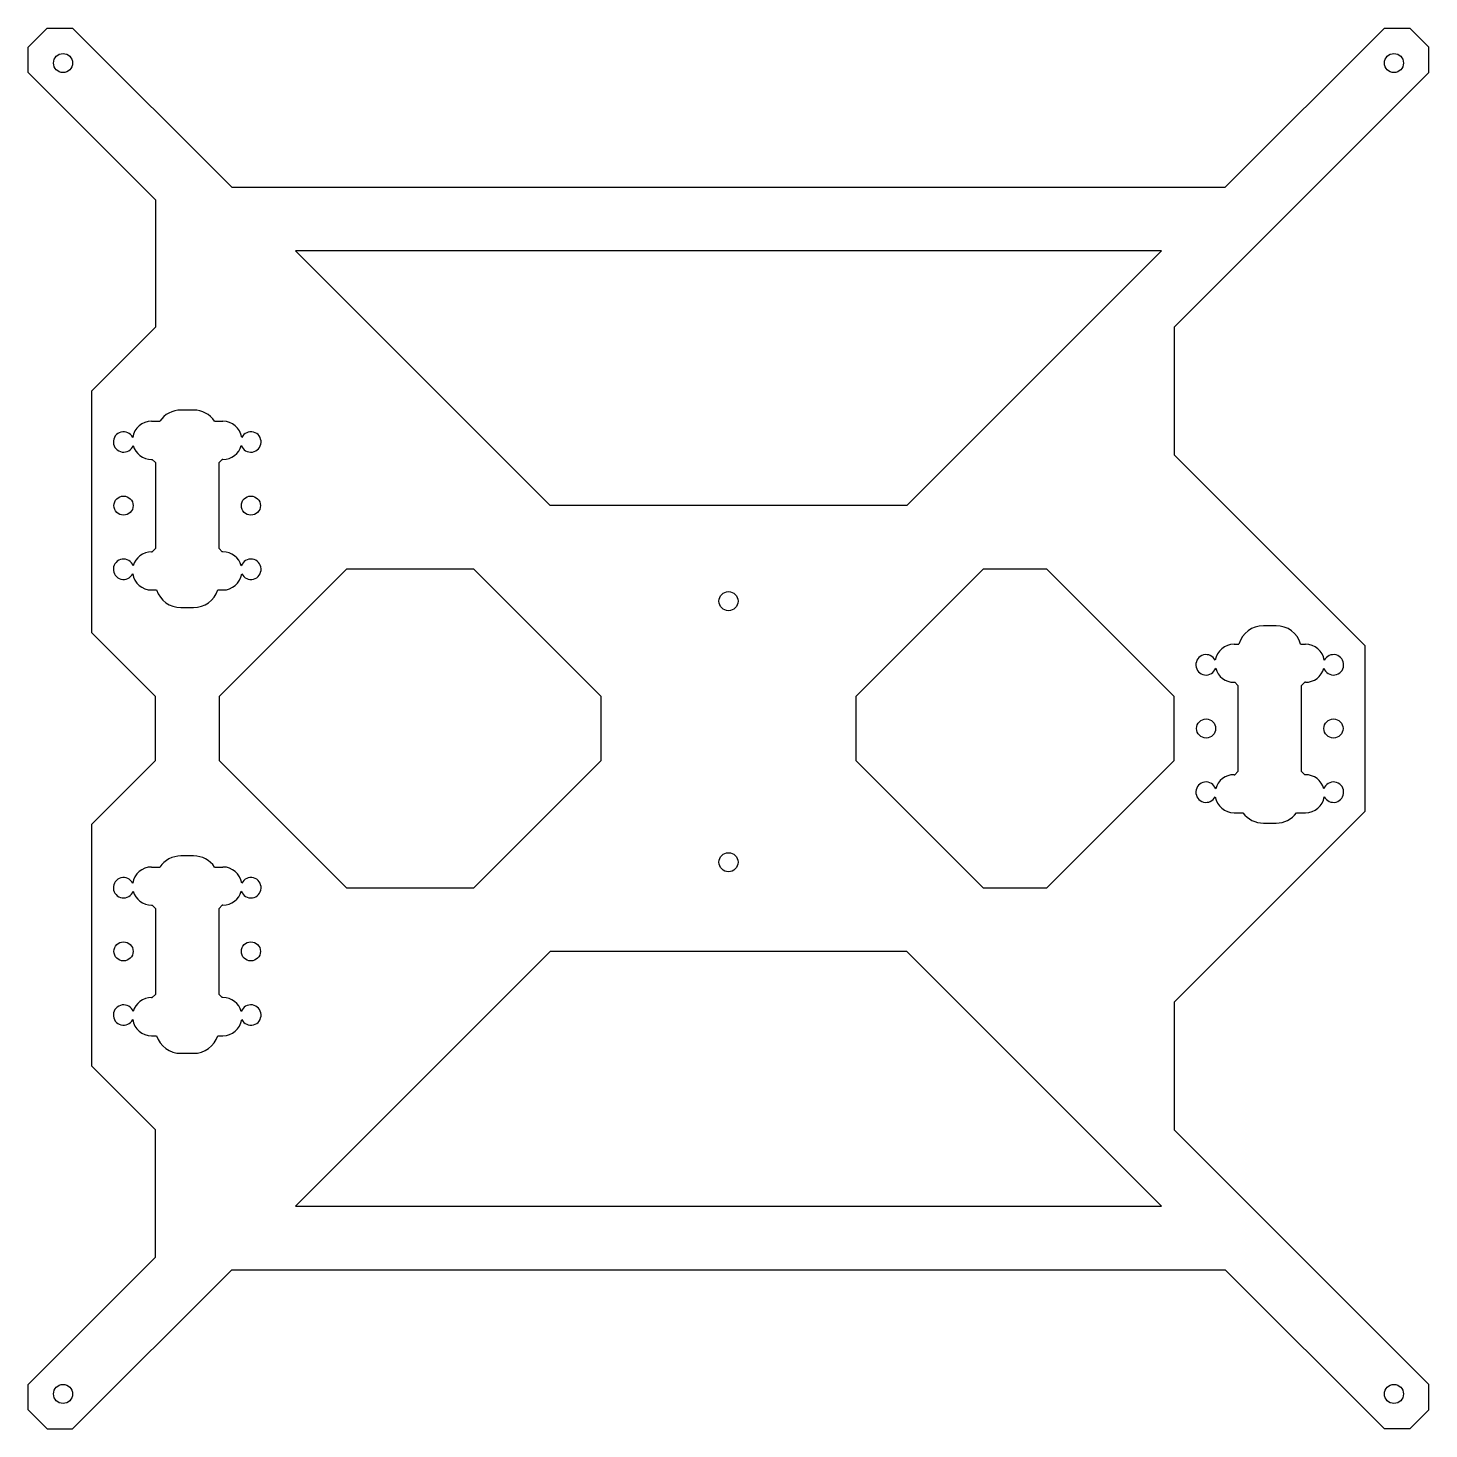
# Model space of a CAD drawing. Extents: x -125 to 95, y -140 to 80.
import ezdxf

# ---------------------------------------------------------------- set-up
doc = ezdxf.new("R2010")
doc.units = 0
doc.header["$MEASUREMENT"] = 0
doc.layers.add('VISIBLE', color=7, linetype='CONTINUOUS')

msp = doc.modelspace()

# ---------------------------------------------------------------- linework, layer by layer
at = {"layer": 'VISIBLE'}
for p, q in [((-125, 77), (-122, 80)), ((-122, 80), (-118, 80)), ((-118, 80), (-93, 55)), ((88, 80), (63, 55)), ((88, 80), (92, 80)), ((92, 80), (95, 77)), ((-125, 73), (-125, 77)), ((95, 73), (95, 77)), ((-125, 73), (-105, 53)), ((95, 73), (55, 33)), ((-105, 53), (-105, 33)), ((-93, 55), (63, 55)), ((-43, 5), (-83, 45)), ((53, 45), (-83, 45)), ((13, 5), (53, 45)), ((-115, 23), (-105, 33)), ((55, 33), (55, 13)), ((-115, -15), (-115, 23)), ((-99, 20), (-101, 20)), ((-105.6, 18.25), (-104.31, 18.25)), ((-95.69, 18.25), (-94.4, 18.25)), ((-105.6, 12.25), (-105.5, 12.25)), ((-105.5, 12.25), (-105, 11.75)), ((-105, 11.75), (-105, -1.75)), ((-94.5, 12.25), (-95, 11.75)), ((-95, -1.75), (-95, 11.75)), ((-94.4, 12.25), (-94.5, 12.25)), ((85, -17), (55, 13)), ((13, 5), (-43, 5)), ((-105, -1.75), (-105.5, -2.25)), ((-95, -1.75), (-94.5, -2.25)), ((-105.6, -2.25), (-105.5, -2.25)), ((-94.4, -2.25), (-94.5, -2.25)), ((-75, -5), (-95, -25)), ((-55, -5), (-75, -5)), ((-35, -25), (-55, -5)), ((25, -5), (5, -25)), ((35, -5), (25, -5)), ((55, -25), (35, -5)), ((-105.6, -8.25), (-104.8, -8.25)), ((-95.2, -8.25), (-94.4, -8.25)), ((-101, -11), (-99, -11)), ((-105, -25), (-115, -15)), ((71, -13.86), (69, -13.86)), ((64.4, -16.75), (65.16, -16.75)), ((74.84, -16.75), (75.6, -16.75)), ((85, -43), (85, -17)), ((64.4, -22.75), (64.5, -22.75)), ((64.5, -22.75), (65, -23.25)), ((65, -23.25), (65, -36.75)), ((75.5, -22.75), (75, -23.25)), ((75, -36.75), (75, -23.25)), ((75.6, -22.75), (75.5, -22.75)), ((-105, -35), (-105, -25)), ((-95, -25), (-95, -35)), ((-35, -35), (-35, -25)), ((5, -25), (5, -35)), ((55, -35), (55, -25)), ((-115, -45), (-105, -35)), ((-95, -35), (-75, -55)), ((-55, -55), (-35, -35)), ((5, -35), (25, -55)), ((35, -55), (55, -35)), ((64.4, -37.25), (64.5, -37.25)), ((65, -36.75), (64.5, -37.25)), ((75, -36.75), (75.5, -37.25)), ((75.6, -37.25), (75.5, -37.25)), ((85, -43), (55, -73)), ((64.4, -43.25), (65.79, -43.25)), ((74.21, -43.25), (75.6, -43.25)), ((-115, -83), (-115, -45)), ((69, -44.86), (71, -44.86)), ((-99, -50.01), (-101, -50.01)), ((-105.6, -51.75), (-104.3, -51.75)), ((-95.7, -51.75), (-94.4, -51.75)), ((-75, -55), (-55, -55)), ((25, -55), (35, -55)), ((-105.6, -57.75), (-105.5, -57.75)), ((-105.5, -57.75), (-105, -58.25)), ((-105, -58.25), (-105, -71.75)), ((-94.5, -57.75), (-95, -58.25)), ((-95, -71.75), (-95, -58.25)), ((-94.4, -57.75), (-94.5, -57.75)), ((-83, -105), (-43, -65)), ((13, -65), (-43, -65)), ((53, -105), (13, -65)), ((-105.6, -72.25), (-105.5, -72.25)), ((-105, -71.75), (-105.5, -72.25)), ((-95, -71.75), (-94.5, -72.25)), ((-94.4, -72.25), (-94.5, -72.25)), ((55, -73), (55, -93)), ((-105.6, -78.25), (-104.8, -78.25)), ((-95.2, -78.25), (-94.4, -78.25)), ((-101, -81.01), (-99, -81.01)), ((-105, -93), (-115, -83)), ((-105, -113), (-105, -93)), ((95, -133), (55, -93)), ((-83, -105), (53, -105)), ((-125, -133), (-105, -113)), ((-118, -140), (-93, -115)), ((-93, -115), (63, -115)), ((88, -140), (63, -115)), ((-125, -137), (-125, -133)), ((95, -137), (95, -133)), ((-122, -140), (-125, -137)), ((95, -137), (92, -140)), ((-122, -140), (-118, -140)), ((92, -140), (88, -140))]:
    msp.add_line(p, q, dxfattribs=at)
for centre in [(-119.5, 74.5), (89.5, 74.5), (-110, 5), (-90, 5), (-15, -10), (60, -30), (80, -30), (-15, -51), (-110, -65), (-90, -65), (-119.5, -134.5), (89.5, -134.5)]:
    msp.add_circle(centre, 1.5, dxfattribs=at)
for centre, radius, start, end in [((-101, 16), 4, 90, 145.7711), ((-99, 16), 4, 34.2289, 90), ((-105.6, 15.25), 3, 90, 171.2286), ((-94.4, 15.25), 3, 8.7714, 90), ((-110, 15), 1.6, 26.2427, 340.2612), ((-90, 15), 1.6, 199.7388, 153.7573), ((-105.6, 15.25), 3, 195.2753, 270), ((-94.4, 15.25), 3, 270, 344.7247), ((-110, -5), 1.6, 19.7388, 333.7573), ((-105.6, -5.25), 3, 90, 164.7247), ((-94.4, -5.25), 3, 15.2753, 90), ((-90, -5), 1.6, 206.2427, 160.2612), ((-105.6, -5.25), 3, 188.7714, 270), ((-94.4, -5.25), 3, 270, 351.2286), ((-101, -7), 4, 198.21, 270), ((-99, -7), 4, 270, 341.79), ((69, -17.86), 4, 90, 163.8461), ((71, -17.86), 4, 16.1539, 90), ((64.4, -19.75), 3, 90, 171.2286), ((75.6, -19.75), 3, 8.7714, 90), ((60, -20), 1.6, 26.2427, 340.2612), ((80, -20), 1.6, 199.7388, 153.7573), ((64.4, -19.75), 3, 195.2753, 270), ((75.6, -19.75), 3, 270, 344.7247), ((64.4, -40.25), 3, 90, 164.7247), ((75.6, -40.25), 3, 15.2753, 90), ((60, -40), 1.6, 19.7388, 333.7573), ((80, -40), 1.6, 206.2427, 160.2612), ((64.4, -40.25), 3, 188.7714, 270), ((75.6, -40.25), 3, 270, 351.2286), ((69, -40.86), 4, 216.6397, 270), ((71, -40.86), 4, 270, 323.3603), ((-101, -54.01), 4, 90, 145.6491), ((-99, -54.01), 4, 34.3509, 90), ((-105.6, -54.75), 3, 90, 171.2286), ((-94.4, -54.75), 3, 8.7714, 90), ((-110, -55), 1.6, 26.2427, 340.2612), ((-90, -55), 1.6, 199.7388, 153.7573), ((-105.6, -54.75), 3, 195.2753, 270), ((-94.4, -54.75), 3, 270, 344.7247), ((-105.6, -75.25), 3, 90, 164.7247), ((-94.4, -75.25), 3, 15.2753, 90), ((-110, -75), 1.6, 19.7388, 333.7573), ((-90, -75), 1.6, 206.2427, 160.2612), ((-105.6, -75.25), 3, 188.7714, 270), ((-94.4, -75.25), 3, 270, 351.2286), ((-101, -77.01), 4, 198.1039, 270), ((-99, -77.01), 4, 270, 341.8961)]:
    msp.add_arc(centre, radius, start, end, dxfattribs=at)

doc.saveas('drawing.dxf')
